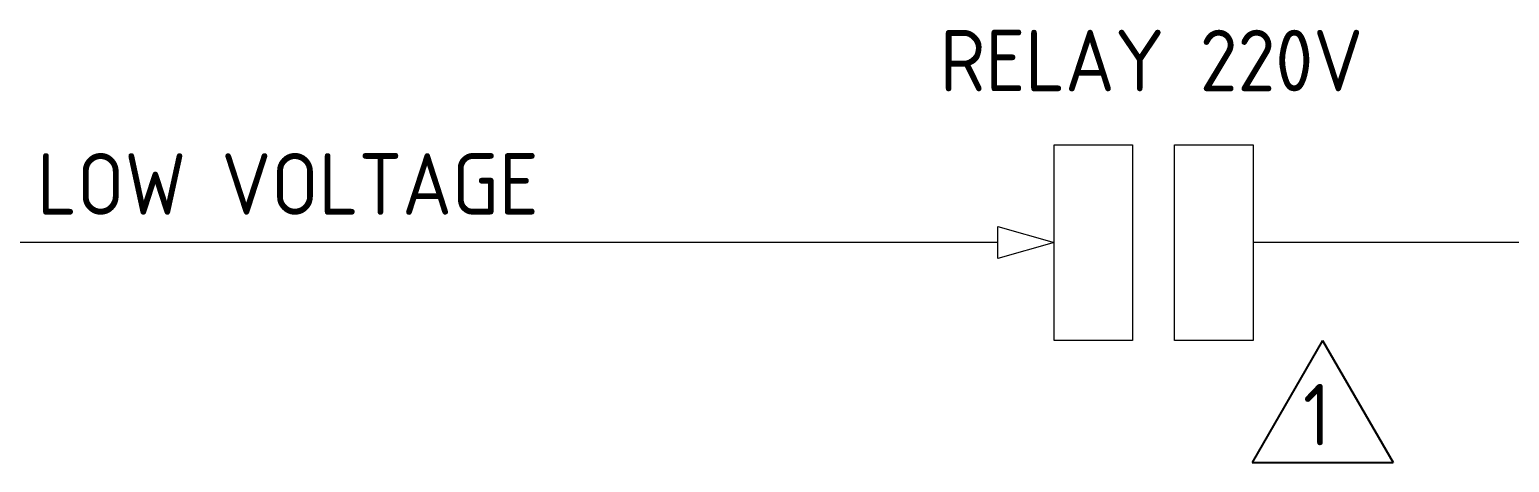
# Model space of a CAD drawing. Header units: millimetres. Extents: x 52029 to 181395, y -167683 to -9934.
# Drawn here: x 69059 to 75067, y -87605 to -85846 of the extents above; entities that cross this region are included whole.
import ezdxf
from ezdxf.enums import TextEntityAlignment as Align

# ---------------------------------------------------------------- set-up
doc = ezdxf.new("R2010")
doc.units = ezdxf.units.MM
doc.header["$LTSCALE"] = 3
doc.layers.add('FUR', color=8, linetype='Continuous', lineweight=5)
doc.layers.add('Layer1', color=7, linetype='Continuous')
doc.styles.add('style1', font='isocp.shx', dxfattribs={"height": 1})

msp = doc.modelspace()

# ---------------------------------------------------------------- linework, layer by layer
at = {"layer": 'FUR', "color": 3}
for p, q in [((72989.7, -86711.8), (61197.1, -86711.8)), ((80777.2, -86711.8), (74026, -86711.8))]:
    msp.add_line(p, q, dxfattribs=at)
at = {"layer": 'FUR', "color": 7}
for points in [[(73218.2, -86314.4), (73536.5, -86314.4), (73536.5, -87109.2), (73218.2, -87109.2)], [(73707.8, -86314.4), (74026, -86314.4), (74026, -87109.2), (73707.8, -87109.2)], [(72989.7, -86646.7), (73218.2, -86711.8), (72989.7, -86776.9)]]:
    msp.add_lwpolyline(points, close=True, dxfattribs=at)
at = {"layer": 'Layer1'}
for p, q in [((74308.3, -87109.2), (74022.3, -87604.6)), ((74308.3, -87109.2), (74594.4, -87604.6)), ((74022.3, -87604.6), (74594.4, -87604.6))]:
    msp.add_line(p, q, dxfattribs=at)

# ---------------------------------------------------------------- texts
at = {"layer": 'FUR', "color": 7, "style": 'style1'}
for s, p in [('RELAY 220V', (73613.6, -86097.1)), ('LOW VOLTAGE', (70107.7, -86598.4)), ('1', (74285.3, -87535.7))]:
    msp.add_text(s, height=250, dxfattribs=at).set_placement(p, align=Align.CENTER)

doc.saveas('drawing.dxf')
